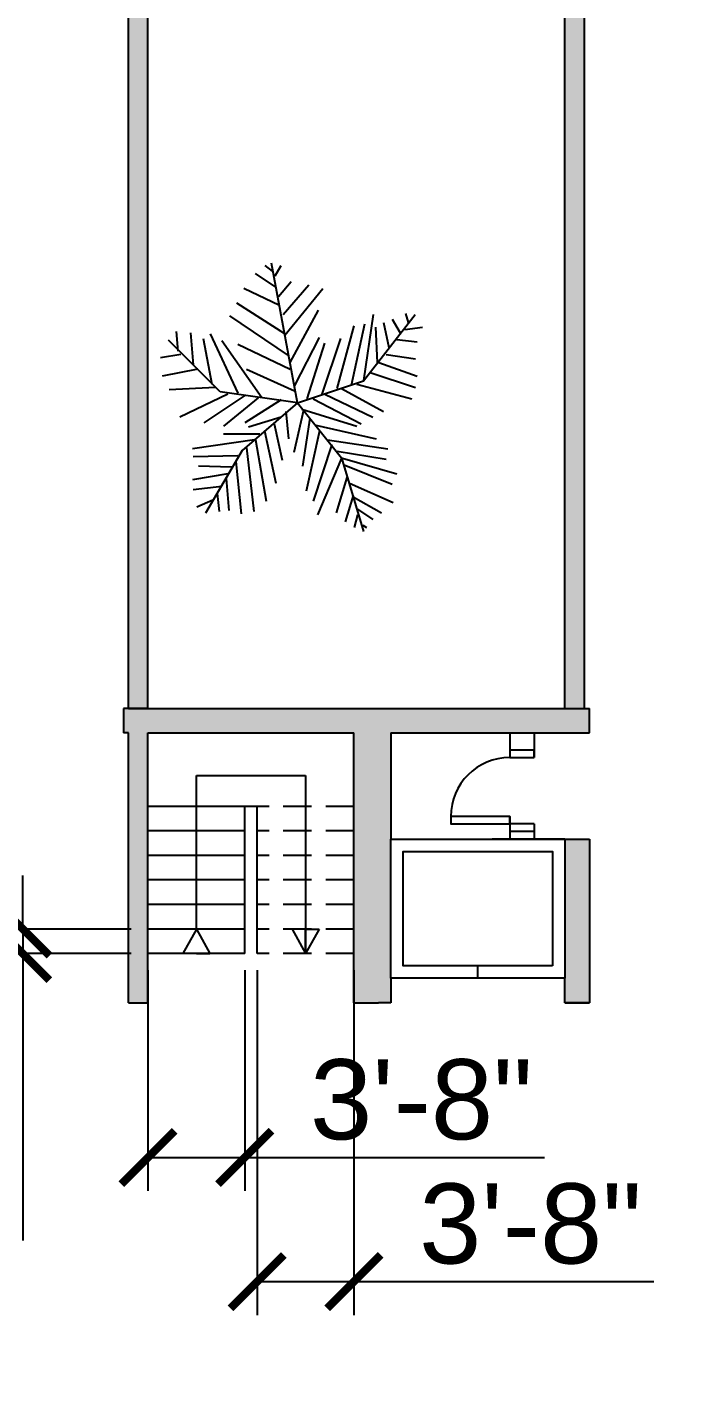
# Model space of a CAD drawing. Header units: inches. Extents: x -24938 to -15053, y -9405 to -790.
# Drawn here: x -24059 to -23767, y -3674 to -3062 of the extents above; entities that cross this region are included whole.
import ezdxf

# ---------------------------------------------------------------- set-up
doc = ezdxf.new("R2010")
doc.units = ezdxf.units.IN
doc.linetypes.add('DASHED', pattern=[19.05, 12.7, -6.35])
for name, color, linetype in [('dimension', 10, 'Continuous'), ('doors', 40, 'Continuous'), ('steel', 90, 'Continuous')]:
    doc.layers.add(name, color=color, linetype=linetype)
doc.styles.get("Standard").update_dxf_attribs({"font": 'arial.ttf', "height": 36})
doc.dimstyles.new('ISO-25', dxfattribs={"dimscale": 12, "dimtxt": 2.5, "dimasz": 2, "dimexe": 1.25, "dimexo": 0.625, "dimtad": 1, "dimdec": 0, "dimlunit": 4, "dimtxsty": 'Standard', "dimblk": 'ARCHTICK', "dimcen": 2.5, "dimadec": 0, "dimazin": 0, "dimtfac": 1, "dimtdec": 0, "dimtmove": 0, "dimatfit": 3, "dimldrblk": 'ARCHTICK', "dimfxl": 1, "dimarcsym": 0})

# ---------------------------------------------------------------- blocks, each defined once
blk = doc.blocks.new('Trees - Metric')
for p, q in [((-258.7244, 1362.456), (-332.3336, 1421.4348)), ((0, 0), (-266.7, 1447.8)), ((-231.1146, 1315.2628), (-166.7002, 1421.4348)), ((-221.9198, 1197.3052), (-433.5526, 1338.8594)), ((-185.1152, 1008.5578), (-553.1612, 1185.4942)), ((-194.31, 1102.9442), (-65.4812, 1256.284)), ((-148.3106, 914.1968), (118.5418, 1220.9018)), ((-129.8956, 701.8528), (265.7602, 1185.4942)), ((-129.8956, 713.6638), (-626.7704, 1032.1544)), ((-93.091, 489.5342), (-700.3796, 902.3858)), ((-74.7014, 418.7444), (219.7608, 961.39)), ((685.8, 228.6), (1219.2, 914.4)), ((689.0258, 230.0224), (790.2448, 914.1968)), ((983.4626, 867.0036), (1066.2666, 725.4494)), ((1121.4862, 925.9824), (1149.0706, 831.6214)), ((-1234.059, 536.7274), (-1252.4486, 737.2604)), ((-1105.2302, 725.4494), (-1077.6458, 395.1732)), ((-902.8176, 713.6638), (-617.5756, 100.2538)), ((412.9786, 147.447), (587.8068, 796.2392)), ((560.197, 182.8292), (698.2206, 819.8358)), ((808.6344, 784.4282), (827.0494, 418.7444)), ((891.4384, 831.6214), (946.658, 572.1096)), ((1112.2914, 760.8316), (1296.3144, 784.4282)), ((-800.1, 114.3), (-1333.5, 647.7)), ((-976.4268, 666.4706), (-884.4026, 194.6402)), ((-369.1382, 53.086), (-783.1836, 642.874)), ((-617.5756, 607.4918), (-74.7014, 347.98)), ((-28.6766, 171.0436), (228.9556, 678.2816)), ((100.1268, 41.275), (284.1498, 619.2774)), ((256.5654, 88.4682), (449.7832, 666.4706)), ((1029.462, 654.685), (1241.0948, 631.0884)), ((-1206.4492, 501.3198), (-1418.082, 465.9376)), ((919.0482, 501.3198), (1222.6798, 454.152)), ((-1031.621, 347.98), (-1399.667, 277.1902)), ((-525.5514, 347.98), (-28.6766, 123.8504)), ((753.4148, 312.5978), (1222.6798, 159.2326)), ((845.439, 418.7444), (1241.0948, 277.1902)), ((-847.598, 159.2326), (-1326.0578, 135.636)), ((0, 0), (685.8, 228.6)), ((458.978, 147.447), (891.4384, -88.4682)), ((615.4166, 194.6402), (1185.8752, 41.275)), ((-718.7946, 88.4682), (-1215.644, -147.447)), ((-543.9664, 76.6572), (-967.2066, -206.4512)), ((0, 0), (-800.1, 114.3)), ((-405.9428, 53.086), (-764.794, -241.8334)), ((0, 0), (-571.5, -495.3)), ((-166.7002, 29.4894), (-543.9664, -206.4512)), ((0, 0), (457.2, -571.5)), ((164.5412, 41.275), (661.416, -218.2368)), ((284.1498, 88.4682), (781.0246, -147.447)), ((-120.7008, -88.4682), (-93.091, -371.5766)), ((63.3222, -76.6826), (-37.8714, -513.1308)), ((44.9326, -64.897), (615.4166, -241.8334)), ((-166.7002, -147.447), (-507.1618, -253.619)), ((-240.3094, -218.2368), (-157.5054, -595.7062)), ((127.7366, -159.258), (54.1274, -654.685)), ((192.151, -230.0224), (817.8292, -371.5766)), ((-442.7474, -383.3876), (-1086.8406, -477.7486)), ((-387.5278, -324.4088), (-764.794, -324.4088)), ((-433.5526, -383.3876), (-323.1134, -1020.3688)), ((-341.5284, -289.0012), (-221.9198, -831.6214)), ((228.9556, -289.0012), (90.932, -914.1968)), ((311.7596, -383.3876), (937.4378, -477.7486)), ((-617.5756, -548.5384), (-1077.6458, -560.324)), ((-571.5, -495.3), (-952.5, -1143)), ((-525.5514, -465.963), (-451.9422, -1126.5408)), ((357.759, -430.5554), (164.5412, -1020.3688)), ((412.9786, -501.3452), (919.0482, -583.9206)), ((-681.9646, -666.496), (-1022.4262, -654.685)), ((-635.9652, -607.5172), (-580.771, -1150.1374)), ((458.978, -572.1096), (210.5406, -1161.923)), ((457.2, -571.5), (685.8, -1333.5)), ((468.1982, -572.1096), (1029.462, -737.2604)), ((486.5878, -642.8994), (983.4626, -843.4324)), ((-718.7946, -737.2604), (-1086.8406, -796.2392)), ((-737.1842, -784.4536), (-709.5744, -1114.7298)), ((514.1976, -772.6426), (403.7838, -1138.3264)), ((541.8074, -831.6214), (992.6574, -1032.1544)), ((-783.1836, -867.029), (-1077.6458, -902.4112)), ((-829.2084, -937.7934), (-810.7934, -1126.5408)), ((578.612, -961.39), (495.7826, -1232.7128)), ((578.612, -973.1756), (873.0488, -1138.3264)), ((-875.2078, -1008.5832), (-1040.8412, -1079.3476)), ((624.6114, -1102.9442), (781.0246, -1209.1162)), ((624.6114, -1161.923), (587.8068, -1291.6916)), ((679.8056, -1268.095), (716.6102, -1291.6916))]:
    blk.add_line(p, q)
blk = doc.blocks.new('_ArchTick')
at = {"color": 0, "linetype": 'ByBlock', "const_width": 0.15}
blk.add_lwpolyline([(-0.5, -0.5), (0.5, 0.5)], dxfattribs=at)
blk = doc.blocks.new('*D54')
at = {"layer": 'Defpoints', "color": 0, "transparency": 16777216}
for p in [(-24004.46, -3478.34), (-23960.93, -3478.34), (-23960.93, -3569.99)]:
    blk.add_point(p, dxfattribs=at)
at = {"layer": 'dimension', "color": 0, "lineweight": -2, "transparency": 16777216}
for p, q in [((-24004.46, -3485.84), (-24004.46, -3584.99)), ((-23960.93, -3485.84), (-23960.93, -3584.99)), ((-24004.46, -3569.99), (-23960.93, -3569.99)), ((-23960.93, -3569.99), (-23826.25, -3569.99))]:
    blk.add_line(p, q, dxfattribs=at)
at = {"layer": 'dimension', "color": 0, "lineweight": -2, "transparency": 16777216, "xscale": 24, "yscale": 24, "zscale": 24, "rotation": 180}
blk.add_blockref('_ArchTick', (-24004.46, -3569.99), dxfattribs=at)
at = {"layer": 'dimension', "color": 0, "lineweight": -2, "transparency": 16777216, "xscale": 24, "yscale": 24, "zscale": 24}
blk.add_blockref('_ArchTick', (-23960.93, -3569.99), dxfattribs=at)
at = {"layer": 'dimension', "color": 0, "transparency": 16777216, "insert": (-23881.59, -3544.1), "char_height": 36, "attachment_point": 5}
blk.add_mtext('3\'-8"', dxfattribs=at)
blk = doc.blocks.new('*D55')
at = {"layer": 'Defpoints', "color": 0, "transparency": 16777216}
for p in [(-24004.46, -3467.32), (-24060.74, -3478.34), (-24004.46, -3478.34)]:
    blk.add_point(p, dxfattribs=at)
at = {"layer": 'dimension', "color": 0, "lineweight": -2, "transparency": 16777216}
for p, q in [((-24060.74, -3467.32), (-24060.74, -3443.32)), ((-24011.96, -3467.32), (-24075.74, -3467.32)), ((-24060.74, -3467.32), (-24060.74, -3478.34)), ((-24011.96, -3478.34), (-24075.74, -3478.34)), ((-24060.74, -3478.34), (-24060.74, -3607.3))]:
    blk.add_line(p, q, dxfattribs=at)
at = {"layer": 'dimension', "color": 0, "lineweight": -2, "transparency": 16777216, "xscale": 24, "yscale": 24, "zscale": 24}
for p, rotation in [((-24060.74, -3467.32), 270), ((-24060.74, -3478.34), 90)]:
    blk.add_blockref('_ArchTick', p, dxfattribs=dict(at, rotation=rotation))
at = {"layer": 'dimension', "color": 0, "transparency": 16777216, "insert": (-24086.31, -3566.82), "char_height": 36, "attachment_point": 5, "rotation": 90}
blk.add_mtext('11"', dxfattribs=at)
blk = doc.blocks.new('*D56')
at = {"layer": 'Defpoints', "color": 0, "transparency": 16777216}
for p in [(-23955.42, -3478.34), (-23911.89, -3478.34), (-23911.89, -3625.79)]:
    blk.add_point(p, dxfattribs=at)
at = {"layer": 'dimension', "color": 0, "lineweight": -2, "transparency": 16777216}
for p, q in [((-23955.42, -3485.84), (-23955.42, -3640.79)), ((-23911.89, -3485.84), (-23911.89, -3640.79)), ((-23955.42, -3625.79), (-23911.89, -3625.79)), ((-23911.89, -3625.79), (-23777.21, -3625.79))]:
    blk.add_line(p, q, dxfattribs=at)
at = {"layer": 'dimension', "color": 0, "lineweight": -2, "transparency": 16777216, "xscale": 24, "yscale": 24, "zscale": 24, "rotation": 180}
blk.add_blockref('_ArchTick', (-23955.42, -3625.79), dxfattribs=at)
at = {"layer": 'dimension', "color": 0, "lineweight": -2, "transparency": 16777216, "xscale": 24, "yscale": 24, "zscale": 24}
blk.add_blockref('_ArchTick', (-23911.89, -3625.79), dxfattribs=at)
at = {"layer": 'dimension', "color": 0, "transparency": 16777216, "insert": (-23832.55, -3599.89), "char_height": 36, "attachment_point": 5}
blk.add_mtext('3\'-8"', dxfattribs=at)

msp = doc.modelspace()

# ---------------------------------------------------------------- hatches: boundary and pattern name
at = {"layer": 'Defpoints'}
h = msp.add_hatch(color=256, dxfattribs=at)
h.dxf.hatch_style = 1
h.paths.add_polyline_path([(-23807.19, -4281.65), (-23818.21, -4281.65), (-23818.21, -4319.62), (-23822.5, -4319.62), (-23822.5, -4293.01), (-23853.48, -4293.01), (-23853.48, -4198.93), (-23968.09, -4198.93), (-23968.09, -4293.01), (-23999.06, -4293.01), (-23999.06, -4319.62), (-24003.35, -4319.62), (-24003.35, -4281.65), (-24004.46, -4281.65), (-24014.37, -4281.65), (-24014.37, -4331.17), (-23993.55, -4331.17), (-23993.55, -4319.62), (-23993.55, -4298.52), (-23968.09, -4298.52), (-23968.09, -4331.17), (-23957.07, -4331.17), (-23957.07, -4209.95), (-23864.5, -4209.95), (-23864.5, -4331.17), (-23853.48, -4331.17), (-23853.48, -4319.62), (-23853.48, -4298.52), (-23828.01, -4298.52), (-23828.01, -4331.17), (-23807.19, -4331.17)])
h.paths.add_polyline_path([(-23895.35, -3426.92), (-23895.35, -3379.22), (-23817.11, -3379.22), (-23808.3, -3379.22), (-23806.09, -3379.22), (-23806.09, -3368.2), (-23817.11, -3368.2), (-23900.87, -3368.2), (-23911.89, -3368.2), (-24004.46, -3368.2), (-24015.48, -3368.2), (-24015.48, -3379.22), (-24013.27, -3379.22), (-24013.27, -3500.44), (-24004.46, -3500.44), (-24004.46, -3379.22), (-23911.89, -3379.22), (-23911.89, -3500.44), (-23900.87, -3500.44), (-23895.35, -3500.44), (-23895.35, -3489.42)])
h.paths.add_polyline_path([(-23806.09, -3426.92), (-23817.11, -3426.92), (-23817.11, -3489.42), (-23817.11, -3500.44), (-23806.09, -3500.44)], flags=17)
h.paths.add_polyline_path([(-23957.07, -1787.92), (-23968.09, -1787.92), (-23968.09, -1820.57), (-23993.55, -1820.57), (-23993.55, -1799.48), (-23993.55, -1787.92), (-24014.37, -1787.92), (-24014.37, -1837.44), (-24013.27, -1837.44), (-24003.35, -1837.44), (-24003.35, -1799.48), (-23999.06, -1799.48), (-23999.06, -1826.08), (-23968.09, -1826.08), (-23968.09, -1920.17), (-23853.48, -1920.17), (-23853.48, -1826.08), (-23822.5, -1826.08), (-23822.5, -1799.48), (-23818.21, -1799.48), (-23818.21, -1837.44), (-23817.11, -1837.44), (-23807.19, -1837.44), (-23807.19, -1787.92), (-23828.01, -1787.92), (-23828.01, -1820.57), (-23853.48, -1820.57), (-23853.48, -1799.48), (-23853.48, -1787.92), (-23864.5, -1787.92), (-23864.5, -1909.15), (-23957.07, -1909.15)])
at = {"layer": 'steel'}
h = msp.add_hatch(color=256, dxfattribs=at)
h.dxf.hatch_style = 1
h.paths.add_polyline_path([(-24004.46, -2563.71), (-23817.11, -2563.71), (-23817.11, -3368.2), (-23808.3, -3368.2), (-23808.3, -2554.89), (-24004.46, -2554.89), (-24013.27, -2554.89), (-24013.27, -3368.2), (-24004.46, -3368.2)])
h.paths.add_polyline_path([(-23808.3, -1837.44), (-23817.11, -1837.44), (-23817.11, -2407.23), (-24004.46, -2407.23), (-24004.46, -1837.44), (-24013.27, -1837.44), (-24013.27, -2416.05), (-23808.3, -2416.05)])
h.paths.add_polyline_path([(-21151.38, -1837.44), (-21160.19, -1837.44), (-21160.19, -2416.05), (-20955.22, -2416.05), (-20955.22, -1837.44), (-20964.03, -1837.44), (-20964.03, -2407.23), (-21151.38, -2407.23)])
h.paths.add_polyline_path([(-20955.22, -2554.89), (-20964.03, -2554.89), (-21160.19, -2554.89), (-21160.19, -3368.2), (-21151.38, -3368.2), (-21151.38, -2563.71), (-20964.03, -2563.71), (-20964.03, -3368.2), (-20955.22, -3368.2)])
h.paths.add_polyline_path([(-20955.22, -3703.04), (-21160.19, -3703.04), (-21160.19, -4281.65), (-21151.38, -4281.65), (-21151.38, -3711.86), (-20964.03, -3711.86), (-20964.03, -4281.65), (-20955.22, -4281.65)])

# ---------------------------------------------------------------- linework, layer by layer
for p, q in [((-23808.3, -3368.2), (-23808.3, -2554.89)), ((-24004.46, -3368.2), (-24004.46, -2563.71)), ((-23817.11, -3368.2), (-23817.11, -2563.71)), ((-24004.46, -3368.2), (-23911.89, -3368.2)), ((-24004.46, -3500.44), (-24004.46, -3379.22)), ((-24004.46, -3379.22), (-23911.89, -3379.22)), ((-23911.89, -3500.44), (-23911.89, -3379.22)), ((-23960.93, -3412.22), (-24004.46, -3412.22)), ((-23960.93, -3478.34), (-23960.93, -3412.22)), ((-23955.42, -3412.22), (-23960.93, -3412.22)), ((-23955.42, -3478.34), (-23955.42, -3412.22)), ((-23841.92, -3420.02), (-23841.92, -3416.72)), ((-23960.93, -3423.24), (-24004.46, -3423.24)), ((-23841.92, -3423.33), (-23830.9, -3423.33)), ((-23960.93, -3434.26), (-24004.46, -3434.26)), ((-23960.93, -3445.28), (-24004.46, -3445.28)), ((-23960.93, -3456.3), (-24004.46, -3456.3)), ((-23960.93, -3467.32), (-24004.46, -3467.32)), ((-23960.93, -3478.34), (-24004.46, -3478.34)), ((-23895.35, -3500.44), (-23900.87, -3500.44))]:
    msp.add_line(p, q)
at = {"linetype": 'DASHED'}
for p, q in [((-23911.89, -3412.22), (-23955.42, -3412.22)), ((-23911.89, -3423.24), (-23955.42, -3423.24)), ((-23911.89, -3434.26), (-23955.42, -3434.26)), ((-23911.89, -3445.28), (-23955.42, -3445.28)), ((-23911.89, -3456.3), (-23955.42, -3456.3)), ((-23911.89, -3467.32), (-23955.42, -3467.32)), ((-23911.89, -3478.34), (-23955.42, -3478.34))]:
    msp.add_line(p, q, dxfattribs=at)
at = {"layer": 'Defpoints'}
for p, q in [((-24013.27, -3368.2), (-24013.27, -2554.89)), ((-24004.46, -3368.2), (-24015.48, -3368.2)), ((-24013.27, -3368.2), (-24015.48, -3368.2)), ((-24015.48, -3368.2), (-24015.48, -3379.22)), ((-23911.89, -3368.2), (-23900.87, -3368.2)), ((-23900.87, -3368.2), (-23817.11, -3368.2)), ((-23817.11, -3368.2), (-23806.09, -3368.2)), ((-23806.09, -3379.22), (-23806.09, -3368.2)), ((-24013.27, -3379.22), (-24015.48, -3379.22)), ((-24013.27, -3500.44), (-24013.27, -3379.22)), ((-23895.35, -3379.22), (-23817.11, -3379.22)), ((-23895.35, -3379.22), (-23895.35, -3426.92)), ((-23841.92, -3379.22), (-23841.92, -3390.27)), ((-23830.9, -3379.22), (-23830.9, -3390.27)), ((-23817.11, -3379.22), (-23808.3, -3379.22)), ((-23808.3, -3379.22), (-23806.09, -3379.22)), ((-23982.69, -3467.32), (-23982.69, -3398.32)), ((-23982.69, -3398.32), (-23933.65, -3398.32)), ((-23933.65, -3398.32), (-23933.65, -3478.34)), ((-23841.92, -3416.72), (-23841.92, -3426.92)), ((-23830.9, -3420.02), (-23830.9, -3426.92)), ((-23817.11, -3426.92), (-23849.82, -3426.92)), ((-23841.92, -3423.33), (-23830.9, -3423.33)), ((-23817.11, -3426.92), (-23806.09, -3426.92)), ((-23806.09, -3426.92), (-23806.09, -3500.44)), ((-23982.69, -3467.32), (-23988.75, -3478.34)), ((-23982.69, -3467.32), (-23976.63, -3478.34)), ((-23933.65, -3467.32), (-23939.71, -3467.32)), ((-23939.71, -3467.32), (-23933.65, -3478.34)), ((-23933.65, -3478.34), (-23933.65, -3467.32)), ((-23933.65, -3467.32), (-23927.59, -3467.32)), ((-23927.59, -3467.32), (-23933.65, -3478.34)), ((-23982.69, -3478.34), (-23988.75, -3478.34)), ((-23982.69, -3478.34), (-23976.63, -3478.34)), ((-23976.63, -3478.34), (-23982.69, -3478.34)), ((-23856.23, -3489.42), (-23856.23, -3483.91)), ((-23817.11, -3489.42), (-23895.35, -3489.42)), ((-23895.35, -3489.42), (-23895.35, -3500.44)), ((-23817.11, -3500.44), (-23817.11, -3489.42)), ((-24013.27, -3500.44), (-24004.46, -3500.44)), ((-23911.89, -3500.44), (-23900.87, -3500.44)), ((-23817.11, -3500.44), (-23806.09, -3500.44)), ((-23806.09, -3500.44), (-23817.11, -3500.44)), ((-23808.3, -3500.44), (-23806.09, -3500.44))]:
    msp.add_line(p, q, dxfattribs=at)
for points in [[(-23817.11, -3489.42), (-23895.35, -3489.42), (-23895.35, -3426.92), (-23817.11, -3426.92)], [(-23822.62, -3483.91), (-23889.84, -3483.91), (-23889.84, -3432.43), (-23822.62, -3432.43)]]:
    msp.add_lwpolyline(points, close=True, dxfattribs=at)
at = {"layer": 'doors'}
for p, q in [((-23841.92, -3420.02), (-23841.92, -3423.33)), ((-23830.9, -3426.92), (-23846, -3426.92))]:
    msp.add_line(p, q, dxfattribs=at)
for points in [[(-23830.9, -3390.27), (-23830.9, -3386.96), (-23841.92, -3386.96), (-23841.92, -3390.27)], [(-23841.92, -3420.02), (-23841.92, -3416.72), (-23868.37, -3416.72), (-23868.37, -3420.02)]]:
    msp.add_lwpolyline(points, close=True, dxfattribs=at)
for points in [[(-23830.9, -3420.02), (-23841.92, -3420.02)], [(-23841.92, -3423.33), (-23830.9, -3423.33)]]:
    msp.add_lwpolyline(points, dxfattribs=at)
msp.add_arc((-23841.92, -3416.72), 26.45, 90, 180, dxfattribs=at)
at = {"layer": 'steel'}
for p, q in [((-24013.27, -3368.2), (-24004.46, -3368.2)), ((-23817.11, -3368.2), (-23808.3, -3368.2))]:
    msp.add_line(p, q, dxfattribs=at)

# ---------------------------------------------------------------- block references
at = {"layer": 'Defpoints', "xscale": 0.04338675586386211, "yscale": 0.04338675586386211, "zscale": 0.04338675586386211}
msp.add_blockref('Trees - Metric', (-23937.34, -3230.84), dxfattribs=at)

# ---------------------------------------------------------------- dimensions: what is measured, and where the dimension line sits
at = {"layer": 'dimension'}
dim = msp.add_linear_dim(base=(-24060.74, -3478.34), p1=(-24004.46, -3467.32), p2=(-24004.46, -3478.34), angle=90, dimstyle='ISO-25', dxfattribs=at)
dim.commit()
dim.dimension.update_dxf_attribs({"geometry": '*D55', "text_midpoint": (-24086.31, -3566.82)})
for base, p1, p2, picture, middle in [((-23960.93, -3569.99), (-24004.46, -3478.34), (-23960.93, -3478.34), '*D54', (-23881.59, -3544.1)), ((-23911.89, -3625.79), (-23955.42, -3478.34), (-23911.89, -3478.34), '*D56', (-23832.55, -3599.89))]:
    dim = msp.add_linear_dim(base=base, p1=p1, p2=p2, dimstyle='ISO-25', dxfattribs=at)
    dim.commit()
    dim.dimension.update_dxf_attribs({"geometry": picture, "text_midpoint": middle})

doc.saveas('drawing.dxf')
